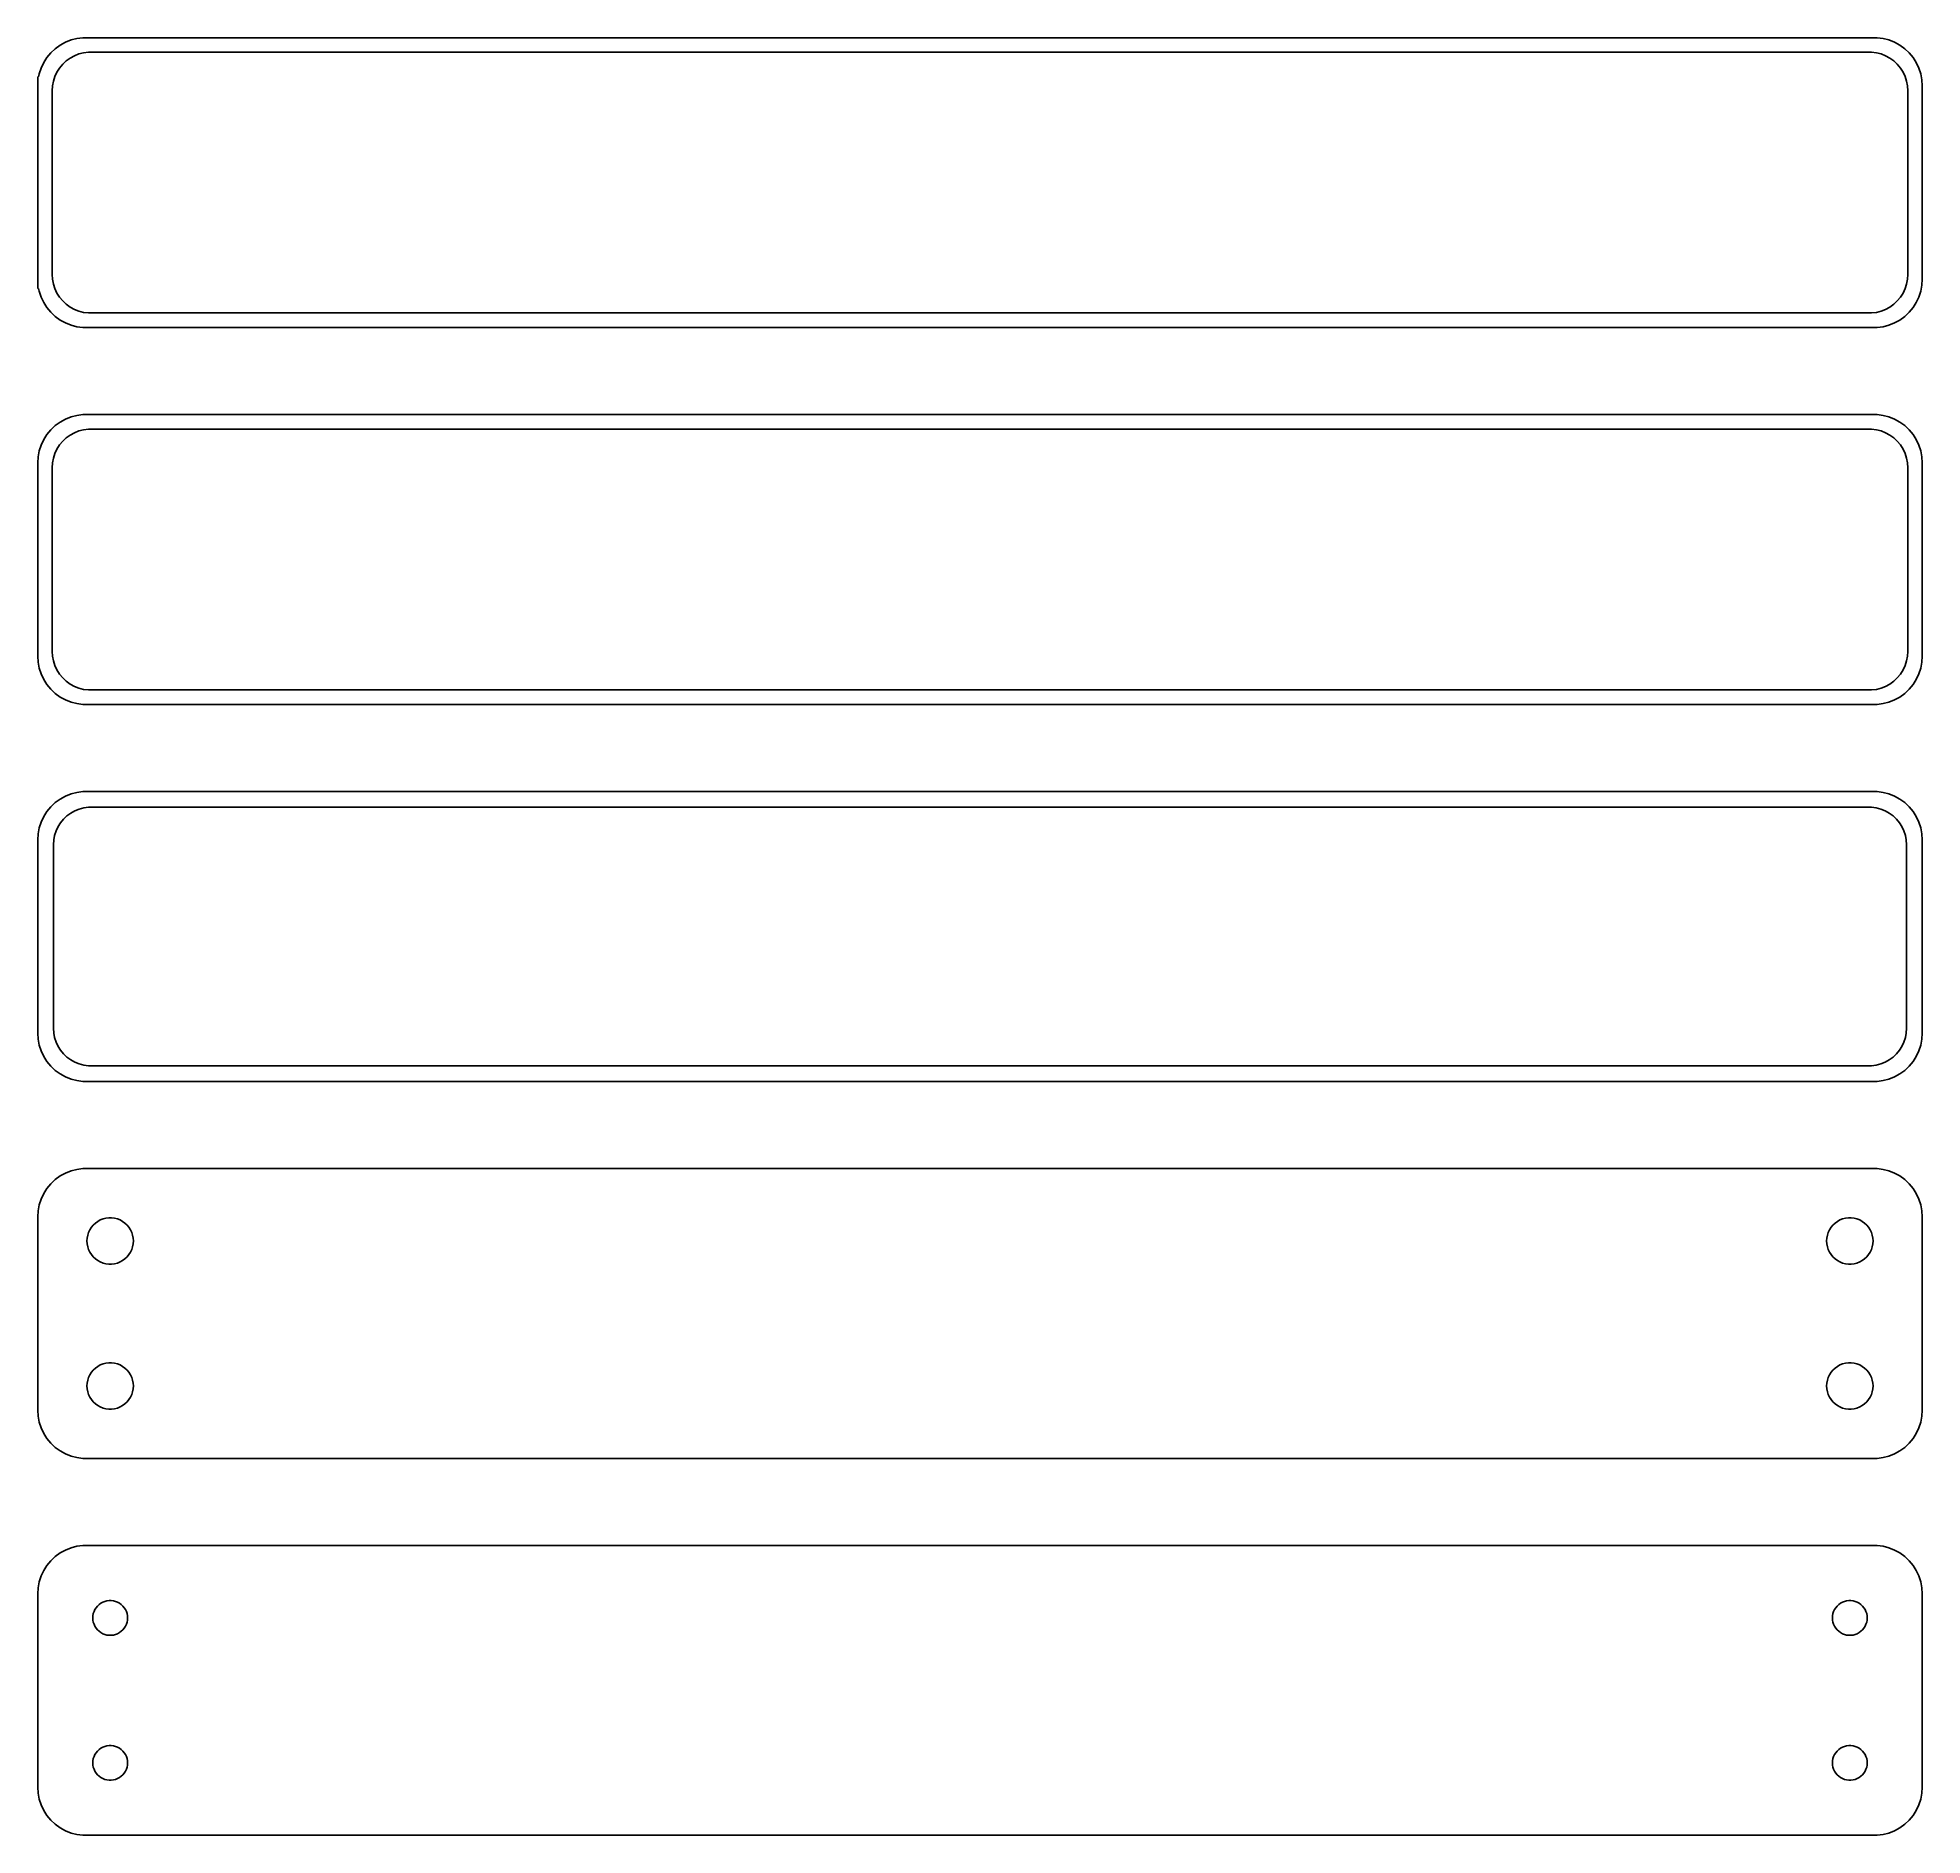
# Model space of a CAD drawing. Header units: metres. Extents: x -98 to 98, y 141 to 327.
import ezdxf

# ---------------------------------------------------------------- set-up
doc = ezdxf.new("R2010")
doc.units = ezdxf.units.M

msp = doc.modelspace()

# ---------------------------------------------------------------- linework, layer by layer
for p, q in [((-95.6871, 325.853), (-96.1448, 325.423)), ((-95.1791, 326.222), (-95.6871, 325.853)), ((-94.6289, 326.524), (-95.1791, 326.222)), ((-94.0451, 326.755), (-94.6289, 326.524)), ((-93.4369, 326.911), (-94.0451, 326.755)), ((-92.8139, 326.99), (-93.4369, 326.911)), ((92.8139, 326.99), (-92.8139, 326.99)), ((93.4369, 326.911), (92.8139, 326.99)), ((94.0451, 326.755), (93.4369, 326.911)), ((94.6289, 326.524), (94.0451, 326.755)), ((95.1791, 326.222), (94.6289, 326.524)), ((95.6871, 325.853), (95.1791, 326.222)), ((96.1448, 325.423), (95.6871, 325.853)), ((-97.1489, 323.841), (-97.3429, 323.243)), ((-96.8815, 324.409), (-97.1489, 323.841)), ((-96.5451, 324.939), (-96.8815, 324.409)), ((-96.1448, 325.423), (-96.5451, 324.939)), ((-95.5052, 323.427), (-95.2361, 323.851)), ((-95.2361, 323.851), (-94.9159, 324.238)), ((-94.9159, 324.238), (-94.5497, 324.582)), ((-94.5497, 324.582), (-94.1433, 324.877)), ((-94.1433, 324.877), (-93.7031, 325.119)), ((-93.7031, 325.119), (-93.2361, 325.304)), ((-93.2361, 325.304), (-92.7495, 325.429)), ((-92.7495, 325.429), (-92.2512, 325.492)), ((-92.2512, 325.492), (92.2512, 325.492)), ((92.2512, 325.492), (92.7495, 325.429)), ((92.7495, 325.429), (93.2361, 325.304)), ((93.2361, 325.304), (93.7031, 325.119)), ((93.7031, 325.119), (94.1433, 324.877)), ((94.1433, 324.877), (94.5497, 324.582)), ((94.5497, 324.582), (94.9159, 324.238)), ((94.9159, 324.238), (95.2361, 323.851)), ((95.2361, 323.851), (95.5052, 323.427)), ((96.5451, 324.939), (96.1448, 325.423)), ((96.8815, 324.409), (96.5451, 324.939)), ((97.1489, 323.841), (96.8815, 324.409)), ((97.3429, 323.243), (97.1489, 323.841)), ((-97.4, 322.944), (-97.5, 322.944)), ((-97.5, 322.944), (-97.5, 301.056)), ((-97.3429, 323.243), (-97.4, 322.944)), ((-96, 321.5), (-95.9685, 322.001)), ((-95.9685, 322.001), (-95.8743, 322.495)), ((-95.8743, 322.495), (-95.7191, 322.972)), ((-95.7191, 322.972), (-95.5052, 323.427)), ((95.5052, 323.427), (95.7191, 322.972)), ((95.7191, 322.972), (95.8743, 322.495)), ((95.8743, 322.495), (95.9685, 322.001)), ((95.9685, 322.001), (96, 321.5)), ((97.4606, 322.627), (97.3429, 323.243)), ((97.5, 322), (97.4606, 322.627)), ((97.5, 302), (97.5, 322)), ((-96, 302.5), (-96, 321.5)), ((96, 321.5), (96, 302.5)), ((-95.9685, 301.999), (-96, 302.5)), ((96, 302.5), (95.9685, 301.999)), ((-97.5, 301.056), (-97.4, 301.056)), ((-97.4, 301.056), (-97.3429, 300.757)), ((-97.3429, 300.757), (-97.1489, 300.159)), ((-95.8743, 301.505), (-95.9685, 301.999)), ((-95.7191, 301.028), (-95.8743, 301.505)), ((-95.5052, 300.573), (-95.7191, 301.028)), ((-95.2361, 300.149), (-95.5052, 300.573)), ((95.5052, 300.573), (95.2361, 300.149)), ((95.7191, 301.028), (95.5052, 300.573)), ((95.8743, 301.505), (95.7191, 301.028)), ((95.9685, 301.999), (95.8743, 301.505)), ((97.1489, 300.159), (97.3429, 300.757)), ((97.3429, 300.757), (97.4606, 301.373)), ((97.4606, 301.373), (97.5, 302)), ((-97.1489, 300.159), (-96.8815, 299.591)), ((-96.8815, 299.591), (-96.5451, 299.061)), ((-96.5451, 299.061), (-96.1448, 298.577)), ((-96.1448, 298.577), (-95.6871, 298.147)), ((-94.9159, 299.762), (-95.2361, 300.149)), ((-94.5497, 299.418), (-94.9159, 299.762)), ((-94.1433, 299.123), (-94.5497, 299.418)), ((-93.7031, 298.881), (-94.1433, 299.123)), ((-93.2361, 298.696), (-93.7031, 298.881)), ((-92.7495, 298.571), (-93.2361, 298.696)), ((-92.2512, 298.508), (-92.7495, 298.571)), ((92.2512, 298.508), (-92.2512, 298.508)), ((92.7495, 298.571), (92.2512, 298.508)), ((93.2361, 298.696), (92.7495, 298.571)), ((93.7031, 298.881), (93.2361, 298.696)), ((94.1433, 299.123), (93.7031, 298.881)), ((94.5497, 299.418), (94.1433, 299.123)), ((94.9159, 299.762), (94.5497, 299.418)), ((95.2361, 300.149), (94.9159, 299.762)), ((95.6871, 298.147), (96.1448, 298.577)), ((96.1448, 298.577), (96.5451, 299.061)), ((96.5451, 299.061), (96.8815, 299.591)), ((96.8815, 299.591), (97.1489, 300.159)), ((-95.6871, 298.147), (-95.1791, 297.778)), ((-95.1791, 297.778), (-94.6289, 297.476)), ((-94.6289, 297.476), (-94.0451, 297.245)), ((-94.0451, 297.245), (-93.4369, 297.089)), ((-93.4369, 297.089), (-92.8139, 297.01)), ((-92.8139, 297.01), (92.8139, 297.01)), ((92.8139, 297.01), (93.4369, 297.089)), ((93.4369, 297.089), (94.0451, 297.245)), ((94.0451, 297.245), (94.6289, 297.476)), ((94.6289, 297.476), (95.1791, 297.778)), ((95.1791, 297.778), (95.6871, 298.147)), ((-95.6871, 286.853), (-96.1448, 286.423)), ((-95.1791, 287.222), (-95.6871, 286.853)), ((-94.6289, 287.524), (-95.1791, 287.222)), ((-94.0451, 287.755), (-94.6289, 287.524)), ((-93.4369, 287.911), (-94.0451, 287.755)), ((-92.8139, 287.99), (-93.4369, 287.911)), ((92.8139, 287.99), (-92.8139, 287.99)), ((93.4369, 287.911), (92.8139, 287.99)), ((94.0451, 287.755), (93.4369, 287.911)), ((94.6289, 287.524), (94.0451, 287.755)), ((95.1791, 287.222), (94.6289, 287.524)), ((95.6871, 286.853), (95.1791, 287.222)), ((96.1448, 286.423), (95.6871, 286.853)), ((-97.1489, 284.841), (-97.3429, 284.243)), ((-96.8815, 285.409), (-97.1489, 284.841)), ((-96.5451, 285.939), (-96.8815, 285.409)), ((-96.1448, 286.423), (-96.5451, 285.939)), ((-95.5052, 284.427), (-95.2361, 284.851)), ((-95.2361, 284.851), (-94.9159, 285.238)), ((-94.9159, 285.238), (-94.5497, 285.582)), ((-94.5497, 285.582), (-94.1433, 285.877)), ((-94.1433, 285.877), (-93.7031, 286.119)), ((-93.7031, 286.119), (-93.2361, 286.304)), ((-93.2361, 286.304), (-92.7495, 286.429)), ((-92.7495, 286.429), (-92.2512, 286.492)), ((-92.2512, 286.492), (92.2512, 286.492)), ((92.2512, 286.492), (92.7495, 286.429)), ((92.7495, 286.429), (93.2361, 286.304)), ((93.2361, 286.304), (93.7031, 286.119)), ((93.7031, 286.119), (94.1433, 285.877)), ((94.1433, 285.877), (94.5497, 285.582)), ((94.5497, 285.582), (94.9159, 285.238)), ((94.9159, 285.238), (95.2361, 284.851)), ((95.2361, 284.851), (95.5052, 284.427)), ((96.5451, 285.939), (96.1448, 286.423)), ((96.8815, 285.409), (96.5451, 285.939)), ((97.1489, 284.841), (96.8815, 285.409)), ((97.3429, 284.243), (97.1489, 284.841)), ((-97.4606, 283.627), (-97.5, 283)), ((-97.5, 283), (-97.5, 263)), ((-97.3429, 284.243), (-97.4606, 283.627)), ((-96, 282.5), (-95.9685, 283.001)), ((-95.9685, 283.001), (-95.8743, 283.495)), ((-95.8743, 283.495), (-95.7191, 283.972)), ((-95.7191, 283.972), (-95.5052, 284.427)), ((95.5052, 284.427), (95.7191, 283.972)), ((95.7191, 283.972), (95.8743, 283.495)), ((95.8743, 283.495), (95.9685, 283.001)), ((95.9685, 283.001), (96, 282.5)), ((97.4606, 283.627), (97.3429, 284.243)), ((97.5, 283), (97.4606, 283.627)), ((97.5, 263), (97.5, 283)), ((-96, 263.5), (-96, 282.5)), ((96, 282.5), (96, 263.5)), ((-95.9685, 262.999), (-96, 263.5)), ((96, 263.5), (95.9685, 262.999)), ((-97.5, 263), (-97.4606, 262.373)), ((-97.4606, 262.373), (-97.3429, 261.757)), ((-97.3429, 261.757), (-97.1489, 261.159)), ((-95.8743, 262.505), (-95.9685, 262.999)), ((-95.7191, 262.028), (-95.8743, 262.505)), ((-95.5052, 261.573), (-95.7191, 262.028)), ((-95.2361, 261.149), (-95.5052, 261.573)), ((95.5052, 261.573), (95.2361, 261.149)), ((95.7191, 262.028), (95.5052, 261.573)), ((95.8743, 262.505), (95.7191, 262.028)), ((95.9685, 262.999), (95.8743, 262.505)), ((97.1489, 261.159), (97.3429, 261.757)), ((97.3429, 261.757), (97.4606, 262.373)), ((97.4606, 262.373), (97.5, 263)), ((-97.1489, 261.159), (-96.8815, 260.591)), ((-96.8815, 260.591), (-96.5451, 260.061)), ((-96.5451, 260.061), (-96.1448, 259.577)), ((-96.1448, 259.577), (-95.6871, 259.147)), ((-94.9159, 260.762), (-95.2361, 261.149)), ((-94.5497, 260.418), (-94.9159, 260.762)), ((-94.1433, 260.123), (-94.5497, 260.418)), ((-93.7031, 259.881), (-94.1433, 260.123)), ((-93.2361, 259.696), (-93.7031, 259.881)), ((-92.7495, 259.571), (-93.2361, 259.696)), ((-92.2512, 259.508), (-92.7495, 259.571)), ((92.2512, 259.508), (-92.2512, 259.508)), ((92.7495, 259.571), (92.2512, 259.508)), ((93.2361, 259.696), (92.7495, 259.571)), ((93.7031, 259.881), (93.2361, 259.696)), ((94.1433, 260.123), (93.7031, 259.881)), ((94.5497, 260.418), (94.1433, 260.123)), ((94.9159, 260.762), (94.5497, 260.418)), ((95.2361, 261.149), (94.9159, 260.762)), ((95.6871, 259.147), (96.1448, 259.577)), ((96.1448, 259.577), (96.5451, 260.061)), ((96.5451, 260.061), (96.8815, 260.591)), ((96.8815, 260.591), (97.1489, 261.159)), ((-95.6871, 259.147), (-95.1791, 258.778)), ((-95.1791, 258.778), (-94.6289, 258.476)), ((-94.6289, 258.476), (-94.0451, 258.245)), ((-94.0451, 258.245), (-93.4369, 258.089)), ((-93.4369, 258.089), (-92.8139, 258.01)), ((-92.8139, 258.01), (92.8139, 258.01)), ((92.8139, 258.01), (93.4369, 258.089)), ((93.4369, 258.089), (94.0451, 258.245)), ((94.0451, 258.245), (94.6289, 258.476)), ((94.6289, 258.476), (95.1791, 258.778)), ((95.1791, 258.778), (95.6871, 259.147)), ((-95.6871, 247.853), (-96.1448, 247.423)), ((-95.1791, 248.222), (-95.6871, 247.853)), ((-94.6289, 248.524), (-95.1791, 248.222)), ((-94.0451, 248.755), (-94.6289, 248.524)), ((-93.4369, 248.911), (-94.0451, 248.755)), ((-92.8139, 248.99), (-93.4369, 248.911)), ((92.8139, 248.99), (-92.8139, 248.99)), ((93.4369, 248.911), (92.8139, 248.99)), ((94.0451, 248.755), (93.4369, 248.911)), ((94.6289, 248.524), (94.0451, 248.755)), ((95.1791, 248.222), (94.6289, 248.524)), ((95.6871, 247.853), (95.1791, 248.222)), ((96.1448, 247.423), (95.6871, 247.853)), ((-97.1489, 245.841), (-97.3429, 245.243)), ((-96.8815, 246.409), (-97.1489, 245.841)), ((-96.5451, 246.939), (-96.8815, 246.409)), ((-96.1448, 247.423), (-96.5451, 246.939)), ((-95.3936, 245.366), (-95.133, 245.776)), ((-95.133, 245.776), (-94.823, 246.151)), ((-94.823, 246.151), (-94.4685, 246.484)), ((-94.4685, 246.484), (-94.0751, 246.77)), ((-94.0751, 246.77), (-93.6489, 247.004)), ((-93.6489, 247.004), (-93.1967, 247.183)), ((-93.1967, 247.183), (-92.7256, 247.304)), ((-92.7256, 247.304), (-92.2432, 247.365)), ((-92.2432, 247.365), (92.2432, 247.365)), ((92.2432, 247.365), (92.7256, 247.304)), ((92.7256, 247.304), (93.1967, 247.183)), ((93.1967, 247.183), (93.6489, 247.004)), ((93.6489, 247.004), (94.0751, 246.77)), ((94.0751, 246.77), (94.4685, 246.484)), ((94.4685, 246.484), (94.823, 246.151)), ((94.823, 246.151), (95.133, 245.776)), ((95.133, 245.776), (95.3936, 245.366)), ((96.5451, 246.939), (96.1448, 247.423)), ((96.8815, 246.409), (96.5451, 246.939)), ((97.1489, 245.841), (96.8815, 246.409)), ((97.3429, 245.243), (97.1489, 245.841)), ((-97.4606, 244.627), (-97.5, 244)), ((-97.5, 244), (-97.5, 224)), ((-97.3429, 245.243), (-97.4606, 244.627)), ((-95.8726, 243.5), (-95.8421, 243.985)), ((-95.8421, 243.985), (-95.751, 244.463)), ((-95.751, 244.463), (-95.6007, 244.926)), ((-95.6007, 244.926), (-95.3936, 245.366)), ((95.3936, 245.366), (95.6007, 244.926)), ((95.6007, 244.926), (95.751, 244.463)), ((95.751, 244.463), (95.8421, 243.985)), ((95.8421, 243.985), (95.8726, 243.5)), ((97.4606, 244.627), (97.3429, 245.243)), ((97.5, 244), (97.4606, 244.627)), ((97.5, 224), (97.5, 244)), ((-95.8726, 224.5), (-95.8726, 243.5)), ((95.8726, 243.5), (95.8726, 224.5)), ((-95.8421, 224.015), (-95.8726, 224.5)), ((95.8726, 224.5), (95.8421, 224.015)), ((-97.5, 224), (-97.4606, 223.373)), ((-97.4606, 223.373), (-97.3429, 222.757)), ((-97.3429, 222.757), (-97.1489, 222.159)), ((-95.751, 223.537), (-95.8421, 224.015)), ((-95.6007, 223.074), (-95.751, 223.537)), ((-95.3936, 222.634), (-95.6007, 223.074)), ((-95.133, 222.224), (-95.3936, 222.634)), ((95.3936, 222.634), (95.133, 222.224)), ((95.6007, 223.074), (95.3936, 222.634)), ((95.751, 223.537), (95.6007, 223.074)), ((95.8421, 224.015), (95.751, 223.537)), ((97.1489, 222.159), (97.3429, 222.757)), ((97.3429, 222.757), (97.4606, 223.373)), ((97.4606, 223.373), (97.5, 224)), ((-97.1489, 222.159), (-96.8815, 221.591)), ((-96.8815, 221.591), (-96.5451, 221.061)), ((-96.5451, 221.061), (-96.1448, 220.577)), ((-96.1448, 220.577), (-95.6871, 220.147)), ((-94.823, 221.849), (-95.133, 222.224)), ((-94.4685, 221.516), (-94.823, 221.849)), ((-94.0751, 221.23), (-94.4685, 221.516)), ((-93.6489, 220.996), (-94.0751, 221.23)), ((-93.1967, 220.817), (-93.6489, 220.996)), ((-92.7256, 220.696), (-93.1967, 220.817)), ((-92.2432, 220.635), (-92.7256, 220.696)), ((92.2432, 220.635), (-92.2432, 220.635)), ((92.7256, 220.696), (92.2432, 220.635)), ((93.1967, 220.817), (92.7256, 220.696)), ((93.6489, 220.996), (93.1967, 220.817)), ((94.0751, 221.23), (93.6489, 220.996)), ((94.4685, 221.516), (94.0751, 221.23)), ((94.823, 221.849), (94.4685, 221.516)), ((95.133, 222.224), (94.823, 221.849)), ((95.6871, 220.147), (96.1448, 220.577)), ((96.1448, 220.577), (96.5451, 221.061)), ((96.5451, 221.061), (96.8815, 221.591)), ((96.8815, 221.591), (97.1489, 222.159)), ((-95.6871, 220.147), (-95.1791, 219.778)), ((-95.1791, 219.778), (-94.6289, 219.476)), ((-94.6289, 219.476), (-94.0451, 219.245)), ((-94.0451, 219.245), (-93.4369, 219.089)), ((-93.4369, 219.089), (-92.8139, 219.01)), ((-92.8139, 219.01), (92.8139, 219.01)), ((92.8139, 219.01), (93.4369, 219.089)), ((93.4369, 219.089), (94.0451, 219.245)), ((94.0451, 219.245), (94.6289, 219.476)), ((94.6289, 219.476), (95.1791, 219.778)), ((95.1791, 219.778), (95.6871, 220.147)), ((-95.6871, 208.853), (-96.1448, 208.423)), ((-95.1791, 209.222), (-95.6871, 208.853)), ((-94.6289, 209.524), (-95.1791, 209.222)), ((-94.0451, 209.755), (-94.6289, 209.524)), ((-93.4369, 209.911), (-94.0451, 209.755)), ((-92.8139, 209.99), (-93.4369, 209.911)), ((92.8139, 209.99), (-92.8139, 209.99)), ((93.4369, 209.911), (92.8139, 209.99)), ((94.0451, 209.755), (93.4369, 209.911)), ((94.6289, 209.524), (94.0451, 209.755)), ((95.1791, 209.222), (94.6289, 209.524)), ((95.6871, 208.853), (95.1791, 209.222)), ((96.1448, 208.423), (95.6871, 208.853)), ((-97.1489, 206.841), (-97.3429, 206.243)), ((-96.8815, 207.409), (-97.1489, 206.841)), ((-96.5451, 207.939), (-96.8815, 207.409)), ((-96.1448, 208.423), (-96.5451, 207.939)), ((96.5451, 207.939), (96.1448, 208.423)), ((96.8815, 207.409), (96.5451, 207.939)), ((97.1489, 206.841), (96.8815, 207.409)), ((97.3429, 206.243), (97.1489, 206.841)), ((-97.4606, 205.627), (-97.5, 205)), ((-97.5, 205), (-97.5, 185)), ((-97.3429, 206.243), (-97.4606, 205.627)), ((-91.0219, 204.672), (-90.7416, 204.783)), ((-90.7416, 204.783), (-90.4497, 204.857)), ((-90.4497, 204.857), (-90.1507, 204.895)), ((-90.1507, 204.895), (-89.8493, 204.895)), ((-89.8493, 204.895), (-89.5503, 204.857)), ((-89.5503, 204.857), (-89.2584, 204.783)), ((-89.2584, 204.783), (-88.9781, 204.672)), ((88.9781, 204.672), (89.2584, 204.783)), ((89.2584, 204.783), (89.5503, 204.857)), ((89.5503, 204.857), (89.8493, 204.895)), ((89.8493, 204.895), (90.1507, 204.895)), ((90.1507, 204.895), (90.4497, 204.857)), ((90.4497, 204.857), (90.7416, 204.783)), ((90.7416, 204.783), (91.0219, 204.672)), ((97.4606, 205.627), (97.3429, 206.243)), ((97.5, 205), (97.4606, 205.627)), ((97.5, 185), (97.5, 205)), ((-92.4, 202.5), (-92.3811, 202.801)), ((-92.3811, 202.801), (-92.3246, 203.097)), ((-92.3246, 203.097), (-92.2315, 203.383)), ((-92.2315, 203.383), (-92.1031, 203.656)), ((-92.1031, 203.656), (-91.9416, 203.911)), ((-91.9416, 203.911), (-91.7495, 204.143)), ((-91.7495, 204.143), (-91.5298, 204.349)), ((-91.5298, 204.349), (-91.286, 204.526)), ((-91.286, 204.526), (-91.0219, 204.672)), ((-88.9781, 204.672), (-88.714, 204.526)), ((-88.714, 204.526), (-88.4702, 204.349)), ((-88.4702, 204.349), (-88.2505, 204.143)), ((-88.2505, 204.143), (-88.0583, 203.911)), ((-88.0583, 203.911), (-87.8969, 203.656)), ((-87.8969, 203.656), (-87.7685, 203.383)), ((-87.7685, 203.383), (-87.6754, 203.097)), ((-87.6754, 203.097), (-87.6189, 202.801)), ((-87.6189, 202.801), (-87.6, 202.5)), ((87.6, 202.5), (87.6189, 202.801)), ((87.6189, 202.801), (87.6754, 203.097)), ((87.6754, 203.097), (87.7685, 203.383)), ((87.7685, 203.383), (87.8969, 203.656)), ((87.8969, 203.656), (88.0583, 203.911)), ((88.0583, 203.911), (88.2505, 204.143)), ((88.2505, 204.143), (88.4702, 204.349)), ((88.4702, 204.349), (88.714, 204.526)), ((88.714, 204.526), (88.9781, 204.672)), ((91.0219, 204.672), (91.286, 204.526)), ((91.286, 204.526), (91.5298, 204.349)), ((91.5298, 204.349), (91.7495, 204.143)), ((91.7495, 204.143), (91.9416, 203.911)), ((91.9416, 203.911), (92.1031, 203.656)), ((92.1031, 203.656), (92.2315, 203.383)), ((92.2315, 203.383), (92.3246, 203.097)), ((92.3246, 203.097), (92.3811, 202.801)), ((92.3811, 202.801), (92.4, 202.5)), ((-92.3811, 202.199), (-92.4, 202.5)), ((-92.3246, 201.903), (-92.3811, 202.199)), ((-92.2315, 201.617), (-92.3246, 201.903)), ((-92.1031, 201.344), (-92.2315, 201.617)), ((-91.9416, 201.089), (-92.1031, 201.344)), ((-91.7495, 200.857), (-91.9416, 201.089)), ((-91.5298, 200.651), (-91.7495, 200.857)), ((-88.2505, 200.857), (-88.4702, 200.651)), ((-88.0583, 201.089), (-88.2505, 200.857)), ((-87.8969, 201.344), (-88.0583, 201.089)), ((-87.7685, 201.617), (-87.8969, 201.344)), ((-87.6754, 201.903), (-87.7685, 201.617)), ((-87.6189, 202.199), (-87.6754, 201.903)), ((-87.6, 202.5), (-87.6189, 202.199)), ((87.6189, 202.199), (87.6, 202.5)), ((87.6754, 201.903), (87.6189, 202.199)), ((87.7685, 201.617), (87.6754, 201.903)), ((87.8969, 201.344), (87.7685, 201.617)), ((88.0583, 201.089), (87.8969, 201.344)), ((88.2505, 200.857), (88.0583, 201.089)), ((88.4702, 200.651), (88.2505, 200.857)), ((91.7495, 200.857), (91.5298, 200.651)), ((91.9416, 201.089), (91.7495, 200.857)), ((92.1031, 201.344), (91.9416, 201.089)), ((92.2315, 201.617), (92.1031, 201.344)), ((92.3246, 201.903), (92.2315, 201.617)), ((92.3811, 202.199), (92.3246, 201.903)), ((92.4, 202.5), (92.3811, 202.199)), ((-91.286, 200.474), (-91.5298, 200.651)), ((-91.0219, 200.328), (-91.286, 200.474)), ((-90.7416, 200.217), (-91.0219, 200.328)), ((-90.4497, 200.143), (-90.7416, 200.217)), ((-90.1507, 200.105), (-90.4497, 200.143)), ((-89.8493, 200.105), (-90.1507, 200.105)), ((-89.5503, 200.143), (-89.8493, 200.105)), ((-89.2584, 200.217), (-89.5503, 200.143)), ((-88.9781, 200.328), (-89.2584, 200.217)), ((-88.714, 200.474), (-88.9781, 200.328)), ((-88.4702, 200.651), (-88.714, 200.474)), ((88.714, 200.474), (88.4702, 200.651)), ((88.9781, 200.328), (88.714, 200.474)), ((89.2584, 200.217), (88.9781, 200.328)), ((89.5503, 200.143), (89.2584, 200.217)), ((89.8493, 200.105), (89.5503, 200.143)), ((90.1507, 200.105), (89.8493, 200.105)), ((90.4497, 200.143), (90.1507, 200.105)), ((90.7416, 200.217), (90.4497, 200.143)), ((91.0219, 200.328), (90.7416, 200.217)), ((91.286, 200.474), (91.0219, 200.328)), ((91.5298, 200.651), (91.286, 200.474)), ((-91.7495, 189.143), (-91.5298, 189.349)), ((-91.5298, 189.349), (-91.286, 189.526)), ((-91.286, 189.526), (-91.0219, 189.672)), ((-91.0219, 189.672), (-90.7416, 189.783)), ((-90.7416, 189.783), (-90.4497, 189.857)), ((-90.4497, 189.857), (-90.1507, 189.895)), ((-90.1507, 189.895), (-89.8493, 189.895)), ((-89.8493, 189.895), (-89.5503, 189.857)), ((-89.5503, 189.857), (-89.2584, 189.783)), ((-89.2584, 189.783), (-88.9781, 189.672)), ((-88.9781, 189.672), (-88.714, 189.526)), ((-88.714, 189.526), (-88.4702, 189.349)), ((-88.4702, 189.349), (-88.2505, 189.143)), ((88.2505, 189.143), (88.4702, 189.349)), ((88.4702, 189.349), (88.714, 189.526)), ((88.714, 189.526), (88.9781, 189.672)), ((88.9781, 189.672), (89.2584, 189.783)), ((89.2584, 189.783), (89.5503, 189.857)), ((89.5503, 189.857), (89.8493, 189.895)), ((89.8493, 189.895), (90.1507, 189.895)), ((90.1507, 189.895), (90.4497, 189.857)), ((90.4497, 189.857), (90.7416, 189.783)), ((90.7416, 189.783), (91.0219, 189.672)), ((91.0219, 189.672), (91.286, 189.526)), ((91.286, 189.526), (91.5298, 189.349)), ((91.5298, 189.349), (91.7495, 189.143)), ((-92.4, 187.5), (-92.3811, 187.801)), ((-92.3811, 187.199), (-92.4, 187.5)), ((-92.3811, 187.801), (-92.3246, 188.097)), ((-92.3246, 188.097), (-92.2315, 188.383)), ((-92.2315, 188.383), (-92.1031, 188.656)), ((-92.1031, 188.656), (-91.9416, 188.911)), ((-91.9416, 188.911), (-91.7495, 189.143)), ((-88.2505, 189.143), (-88.0583, 188.911)), ((-88.0583, 188.911), (-87.8969, 188.656)), ((-87.8969, 188.656), (-87.7685, 188.383)), ((-87.7685, 188.383), (-87.6754, 188.097)), ((-87.6754, 188.097), (-87.6189, 187.801)), ((-87.6189, 187.801), (-87.6, 187.5)), ((-87.6, 187.5), (-87.6189, 187.199)), ((87.6, 187.5), (87.6189, 187.801)), ((87.6189, 187.199), (87.6, 187.5)), ((87.6189, 187.801), (87.6754, 188.097)), ((87.6754, 188.097), (87.7685, 188.383)), ((87.7685, 188.383), (87.8969, 188.656)), ((87.8969, 188.656), (88.0583, 188.911)), ((88.0583, 188.911), (88.2505, 189.143)), ((91.7495, 189.143), (91.9416, 188.911)), ((91.9416, 188.911), (92.1031, 188.656)), ((92.1031, 188.656), (92.2315, 188.383)), ((92.2315, 188.383), (92.3246, 188.097)), ((92.3246, 188.097), (92.3811, 187.801)), ((92.3811, 187.801), (92.4, 187.5)), ((92.4, 187.5), (92.3811, 187.199)), ((-92.3246, 186.903), (-92.3811, 187.199)), ((-92.2315, 186.617), (-92.3246, 186.903)), ((-92.1031, 186.344), (-92.2315, 186.617)), ((-91.9416, 186.089), (-92.1031, 186.344)), ((-91.7495, 185.857), (-91.9416, 186.089)), ((-91.5298, 185.651), (-91.7495, 185.857)), ((-91.286, 185.474), (-91.5298, 185.651)), ((-91.0219, 185.328), (-91.286, 185.474)), ((-90.7416, 185.217), (-91.0219, 185.328)), ((-88.9781, 185.328), (-89.2584, 185.217)), ((-88.714, 185.474), (-88.9781, 185.328)), ((-88.4702, 185.651), (-88.714, 185.474)), ((-88.2505, 185.857), (-88.4702, 185.651)), ((-88.0583, 186.089), (-88.2505, 185.857)), ((-87.8969, 186.344), (-88.0583, 186.089)), ((-87.7685, 186.617), (-87.8969, 186.344)), ((-87.6754, 186.903), (-87.7685, 186.617)), ((-87.6189, 187.199), (-87.6754, 186.903)), ((87.6754, 186.903), (87.6189, 187.199)), ((87.7685, 186.617), (87.6754, 186.903)), ((87.8969, 186.344), (87.7685, 186.617)), ((88.0583, 186.089), (87.8969, 186.344)), ((88.2505, 185.857), (88.0583, 186.089)), ((88.4702, 185.651), (88.2505, 185.857)), ((88.714, 185.474), (88.4702, 185.651)), ((88.9781, 185.328), (88.714, 185.474)), ((89.2584, 185.217), (88.9781, 185.328)), ((91.0219, 185.328), (90.7416, 185.217)), ((91.286, 185.474), (91.0219, 185.328)), ((91.5298, 185.651), (91.286, 185.474)), ((91.7495, 185.857), (91.5298, 185.651)), ((91.9416, 186.089), (91.7495, 185.857)), ((92.1031, 186.344), (91.9416, 186.089)), ((92.2315, 186.617), (92.1031, 186.344)), ((92.3246, 186.903), (92.2315, 186.617)), ((92.3811, 187.199), (92.3246, 186.903)), ((-97.5, 185), (-97.4606, 184.373)), ((-97.4606, 184.373), (-97.3429, 183.757)), ((-97.3429, 183.757), (-97.1489, 183.159)), ((-90.4497, 185.143), (-90.7416, 185.217)), ((-90.1507, 185.105), (-90.4497, 185.143)), ((-89.8493, 185.105), (-90.1507, 185.105)), ((-89.5503, 185.143), (-89.8493, 185.105)), ((-89.2584, 185.217), (-89.5503, 185.143)), ((89.5503, 185.143), (89.2584, 185.217)), ((89.8493, 185.105), (89.5503, 185.143)), ((90.1507, 185.105), (89.8493, 185.105)), ((90.4497, 185.143), (90.1507, 185.105)), ((90.7416, 185.217), (90.4497, 185.143)), ((97.1489, 183.159), (97.3429, 183.757)), ((97.3429, 183.757), (97.4606, 184.373)), ((97.4606, 184.373), (97.5, 185)), ((-97.1489, 183.159), (-96.8815, 182.591)), ((-96.8815, 182.591), (-96.5451, 182.061)), ((-96.5451, 182.061), (-96.1448, 181.577)), ((-96.1448, 181.577), (-95.6871, 181.147)), ((95.6871, 181.147), (96.1448, 181.577)), ((96.1448, 181.577), (96.5451, 182.061)), ((96.5451, 182.061), (96.8815, 182.591)), ((96.8815, 182.591), (97.1489, 183.159)), ((-95.6871, 181.147), (-95.1791, 180.778)), ((-95.1791, 180.778), (-94.6289, 180.476)), ((-94.6289, 180.476), (-94.0451, 180.245)), ((-94.0451, 180.245), (-93.4369, 180.089)), ((-93.4369, 180.089), (-92.8139, 180.01)), ((-92.8139, 180.01), (92.8139, 180.01)), ((92.8139, 180.01), (93.4369, 180.089)), ((93.4369, 180.089), (94.0451, 180.245)), ((94.0451, 180.245), (94.6289, 180.476)), ((94.6289, 180.476), (95.1791, 180.778)), ((95.1791, 180.778), (95.6871, 181.147)), ((-95.6871, 169.853), (-96.1448, 169.423)), ((-95.1791, 170.222), (-95.6871, 169.853)), ((-94.6289, 170.524), (-95.1791, 170.222)), ((-94.0451, 170.755), (-94.6289, 170.524)), ((-93.4369, 170.911), (-94.0451, 170.755)), ((-92.8139, 170.99), (-93.4369, 170.911)), ((92.8139, 170.99), (-92.8139, 170.99)), ((93.4369, 170.911), (92.8139, 170.99)), ((94.0451, 170.755), (93.4369, 170.911)), ((94.6289, 170.524), (94.0451, 170.755)), ((95.1791, 170.222), (94.6289, 170.524)), ((95.6871, 169.853), (95.1791, 170.222)), ((96.1448, 169.423), (95.6871, 169.853)), ((-97.1489, 167.841), (-97.3429, 167.243)), ((-96.8815, 168.409), (-97.1489, 167.841)), ((-96.5451, 168.939), (-96.8815, 168.409)), ((-96.1448, 169.423), (-96.5451, 168.939)), ((96.5451, 168.939), (96.1448, 169.423)), ((96.8815, 168.409), (96.5451, 168.939)), ((97.1489, 167.841), (96.8815, 168.409)), ((97.3429, 167.243), (97.1489, 167.841)), ((-97.4606, 166.627), (-97.5, 166)), ((-97.5, 166), (-97.5, 146)), ((-97.3429, 167.243), (-97.4606, 166.627)), ((97.4606, 166.627), (97.3429, 167.243)), ((97.5, 166), (97.4606, 166.627)), ((97.5, 146), (97.5, 166)), ((-91.7858, 163.726), (-91.7434, 163.948)), ((-91.7434, 163.948), (-91.6736, 164.163)), ((-91.6736, 164.163), (-91.5773, 164.367)), ((-91.5773, 164.367), (-91.4562, 164.558)), ((-91.4562, 164.558), (-91.3121, 164.732)), ((-91.3121, 164.732), (-91.1474, 164.887)), ((-91.1474, 164.887), (-90.9645, 165.02)), ((-90.9645, 165.02), (-90.7664, 165.129)), ((-90.7664, 165.129), (-90.5562, 165.212)), ((-90.5562, 165.212), (-90.3373, 165.268)), ((-90.3373, 165.268), (-90.113, 165.296)), ((-90.113, 165.296), (-89.887, 165.296)), ((-89.887, 165.296), (-89.6627, 165.268)), ((-89.6627, 165.268), (-89.4438, 165.212)), ((-89.4438, 165.212), (-89.2336, 165.129)), ((-89.2336, 165.129), (-89.0355, 165.02)), ((-89.0355, 165.02), (-88.8526, 164.887)), ((-88.8526, 164.887), (-88.6879, 164.732)), ((-88.6879, 164.732), (-88.5438, 164.558)), ((-88.5438, 164.558), (-88.4226, 164.367)), ((-88.4226, 164.367), (-88.3264, 164.163)), ((-88.3264, 164.163), (-88.2565, 163.948)), ((-88.2565, 163.948), (-88.2142, 163.726)), ((88.2142, 163.726), (88.2565, 163.948)), ((88.2565, 163.948), (88.3264, 164.163)), ((88.3264, 164.163), (88.4226, 164.367)), ((88.4226, 164.367), (88.5438, 164.558)), ((88.5438, 164.558), (88.6879, 164.732)), ((88.6879, 164.732), (88.8526, 164.887)), ((88.8526, 164.887), (89.0355, 165.02)), ((89.0355, 165.02), (89.2336, 165.129)), ((89.2336, 165.129), (89.4438, 165.212)), ((89.4438, 165.212), (89.6627, 165.268)), ((89.6627, 165.268), (89.887, 165.296)), ((89.887, 165.296), (90.113, 165.296)), ((90.113, 165.296), (90.3373, 165.268)), ((90.3373, 165.268), (90.5562, 165.212)), ((90.5562, 165.212), (90.7664, 165.129)), ((90.7664, 165.129), (90.9645, 165.02)), ((90.9645, 165.02), (91.1474, 164.887)), ((91.1474, 164.887), (91.3121, 164.732)), ((91.3121, 164.732), (91.4562, 164.558)), ((91.4562, 164.558), (91.5773, 164.367)), ((91.5773, 164.367), (91.6736, 164.163)), ((91.6736, 164.163), (91.7434, 163.948)), ((91.7434, 163.948), (91.7858, 163.726)), ((-91.8, 163.5), (-91.7858, 163.726)), ((-91.7858, 163.274), (-91.8, 163.5)), ((-91.7434, 163.052), (-91.7858, 163.274)), ((-91.6736, 162.837), (-91.7434, 163.052)), ((-91.5773, 162.633), (-91.6736, 162.837)), ((-91.4562, 162.442), (-91.5773, 162.633)), ((-91.3121, 162.268), (-91.4562, 162.442)), ((-91.1474, 162.113), (-91.3121, 162.268)), ((-90.9645, 161.98), (-91.1474, 162.113)), ((-90.7664, 161.871), (-90.9645, 161.98)), ((-90.5562, 161.788), (-90.7664, 161.871)), ((-89.2336, 161.871), (-89.4438, 161.788)), ((-89.0355, 161.98), (-89.2336, 161.871)), ((-88.8526, 162.113), (-89.0355, 161.98)), ((-88.6879, 162.268), (-88.8526, 162.113)), ((-88.5438, 162.442), (-88.6879, 162.268)), ((-88.4226, 162.633), (-88.5438, 162.442)), ((-88.3264, 162.837), (-88.4226, 162.633)), ((-88.2565, 163.052), (-88.3264, 162.837)), ((-88.2142, 163.274), (-88.2565, 163.052)), ((-88.2142, 163.726), (-88.2, 163.5)), ((-88.2, 163.5), (-88.2142, 163.274)), ((88.2, 163.5), (88.2142, 163.726)), ((88.2142, 163.274), (88.2, 163.5)), ((88.2565, 163.052), (88.2142, 163.274)), ((88.3264, 162.837), (88.2565, 163.052)), ((88.4226, 162.633), (88.3264, 162.837)), ((88.5438, 162.442), (88.4226, 162.633)), ((88.6879, 162.268), (88.5438, 162.442)), ((88.8526, 162.113), (88.6879, 162.268)), ((89.0355, 161.98), (88.8526, 162.113)), ((89.2336, 161.871), (89.0355, 161.98)), ((89.4438, 161.788), (89.2336, 161.871)), ((90.7664, 161.871), (90.5562, 161.788)), ((90.9645, 161.98), (90.7664, 161.871)), ((91.1474, 162.113), (90.9645, 161.98)), ((91.3121, 162.268), (91.1474, 162.113)), ((91.4562, 162.442), (91.3121, 162.268)), ((91.5773, 162.633), (91.4562, 162.442)), ((91.6736, 162.837), (91.5773, 162.633)), ((91.7434, 163.052), (91.6736, 162.837)), ((91.7858, 163.274), (91.7434, 163.052)), ((91.7858, 163.726), (91.8, 163.5)), ((91.8, 163.5), (91.7858, 163.274)), ((-90.3373, 161.732), (-90.5562, 161.788)), ((-90.113, 161.704), (-90.3373, 161.732)), ((-89.887, 161.704), (-90.113, 161.704)), ((-89.6627, 161.732), (-89.887, 161.704)), ((-89.4438, 161.788), (-89.6627, 161.732)), ((89.6627, 161.732), (89.4438, 161.788)), ((89.887, 161.704), (89.6627, 161.732)), ((90.113, 161.704), (89.887, 161.704)), ((90.3373, 161.732), (90.113, 161.704)), ((90.5562, 161.788), (90.3373, 161.732)), ((-90.7664, 150.129), (-90.5562, 150.212)), ((-90.5562, 150.212), (-90.3373, 150.268)), ((-90.3373, 150.268), (-90.113, 150.296)), ((-90.113, 150.296), (-89.887, 150.296)), ((-89.887, 150.296), (-89.6627, 150.268)), ((-89.6627, 150.268), (-89.4438, 150.212)), ((-89.4438, 150.212), (-89.2336, 150.129)), ((89.2336, 150.129), (89.4438, 150.212)), ((89.4438, 150.212), (89.6627, 150.268)), ((89.6627, 150.268), (89.887, 150.296)), ((89.887, 150.296), (90.113, 150.296)), ((90.113, 150.296), (90.3373, 150.268)), ((90.3373, 150.268), (90.5562, 150.212)), ((90.5562, 150.212), (90.7664, 150.129)), ((-91.8, 148.5), (-91.7858, 148.726)), ((-91.7858, 148.274), (-91.8, 148.5)), ((-91.7858, 148.726), (-91.7434, 148.948)), ((-91.7434, 148.052), (-91.7858, 148.274)), ((-91.7434, 148.948), (-91.6736, 149.163)), ((-91.6736, 149.163), (-91.5773, 149.367)), ((-91.5773, 149.367), (-91.4562, 149.558)), ((-91.4562, 149.558), (-91.3121, 149.732)), ((-91.3121, 149.732), (-91.1474, 149.887)), ((-91.1474, 149.887), (-90.9645, 150.02)), ((-90.9645, 150.02), (-90.7664, 150.129)), ((-89.2336, 150.129), (-89.0355, 150.02)), ((-89.0355, 150.02), (-88.8526, 149.887)), ((-88.8526, 149.887), (-88.6879, 149.732)), ((-88.6879, 149.732), (-88.5438, 149.558)), ((-88.5438, 149.558), (-88.4226, 149.367)), ((-88.4226, 149.367), (-88.3264, 149.163)), ((-88.3264, 149.163), (-88.2565, 148.948)), ((-88.2565, 148.948), (-88.2142, 148.726)), ((-88.2142, 148.274), (-88.2565, 148.052)), ((-88.2142, 148.726), (-88.2, 148.5)), ((-88.2, 148.5), (-88.2142, 148.274)), ((88.2, 148.5), (88.2142, 148.726)), ((88.2142, 148.274), (88.2, 148.5)), ((88.2142, 148.726), (88.2565, 148.948)), ((88.2565, 148.052), (88.2142, 148.274)), ((88.2565, 148.948), (88.3264, 149.163)), ((88.3264, 149.163), (88.4226, 149.367)), ((88.4226, 149.367), (88.5438, 149.558)), ((88.5438, 149.558), (88.6879, 149.732)), ((88.6879, 149.732), (88.8526, 149.887)), ((88.8526, 149.887), (89.0355, 150.02)), ((89.0355, 150.02), (89.2336, 150.129)), ((90.7664, 150.129), (90.9645, 150.02)), ((90.9645, 150.02), (91.1474, 149.887)), ((91.1474, 149.887), (91.3121, 149.732)), ((91.3121, 149.732), (91.4562, 149.558)), ((91.4562, 149.558), (91.5773, 149.367)), ((91.5773, 149.367), (91.6736, 149.163)), ((91.6736, 149.163), (91.7434, 148.948)), ((91.7434, 148.948), (91.7858, 148.726)), ((91.7858, 148.274), (91.7434, 148.052)), ((91.7858, 148.726), (91.8, 148.5)), ((91.8, 148.5), (91.7858, 148.274)), ((-91.6736, 147.837), (-91.7434, 148.052)), ((-91.5773, 147.633), (-91.6736, 147.837)), ((-91.4562, 147.442), (-91.5773, 147.633)), ((-91.3121, 147.268), (-91.4562, 147.442)), ((-91.1474, 147.113), (-91.3121, 147.268)), ((-90.9645, 146.98), (-91.1474, 147.113)), ((-90.7664, 146.871), (-90.9645, 146.98)), ((-90.5562, 146.788), (-90.7664, 146.871)), ((-90.3373, 146.732), (-90.5562, 146.788)), ((-90.113, 146.704), (-90.3373, 146.732)), ((-89.887, 146.704), (-90.113, 146.704)), ((-89.6627, 146.732), (-89.887, 146.704)), ((-89.4438, 146.788), (-89.6627, 146.732)), ((-89.2336, 146.871), (-89.4438, 146.788)), ((-89.0355, 146.98), (-89.2336, 146.871)), ((-88.8526, 147.113), (-89.0355, 146.98)), ((-88.6879, 147.268), (-88.8526, 147.113)), ((-88.5438, 147.442), (-88.6879, 147.268)), ((-88.4226, 147.633), (-88.5438, 147.442)), ((-88.3264, 147.837), (-88.4226, 147.633)), ((-88.2565, 148.052), (-88.3264, 147.837)), ((88.3264, 147.837), (88.2565, 148.052)), ((88.4226, 147.633), (88.3264, 147.837)), ((88.5438, 147.442), (88.4226, 147.633)), ((88.6879, 147.268), (88.5438, 147.442)), ((88.8526, 147.113), (88.6879, 147.268)), ((89.0355, 146.98), (88.8526, 147.113)), ((89.2336, 146.871), (89.0355, 146.98)), ((89.4438, 146.788), (89.2336, 146.871)), ((89.6627, 146.732), (89.4438, 146.788)), ((89.887, 146.704), (89.6627, 146.732)), ((90.113, 146.704), (89.887, 146.704)), ((90.3373, 146.732), (90.113, 146.704)), ((90.5562, 146.788), (90.3373, 146.732)), ((90.7664, 146.871), (90.5562, 146.788)), ((90.9645, 146.98), (90.7664, 146.871)), ((91.1474, 147.113), (90.9645, 146.98)), ((91.3121, 147.268), (91.1474, 147.113)), ((91.4562, 147.442), (91.3121, 147.268)), ((91.5773, 147.633), (91.4562, 147.442)), ((91.6736, 147.837), (91.5773, 147.633)), ((91.7434, 148.052), (91.6736, 147.837)), ((-97.5, 146), (-97.4606, 145.373)), ((-97.4606, 145.373), (-97.3429, 144.757)), ((-97.3429, 144.757), (-97.1489, 144.159)), ((97.1489, 144.159), (97.3429, 144.757)), ((97.3429, 144.757), (97.4606, 145.373)), ((97.4606, 145.373), (97.5, 146)), ((-97.1489, 144.159), (-96.8815, 143.591)), ((-96.8815, 143.591), (-96.5451, 143.061)), ((-96.5451, 143.061), (-96.1448, 142.577)), ((-96.1448, 142.577), (-95.6871, 142.147)), ((95.6871, 142.147), (96.1448, 142.577)), ((96.1448, 142.577), (96.5451, 143.061)), ((96.5451, 143.061), (96.8815, 143.591)), ((96.8815, 143.591), (97.1489, 144.159)), ((-95.6871, 142.147), (-95.1791, 141.778)), ((-95.1791, 141.778), (-94.6289, 141.476)), ((-94.6289, 141.476), (-94.0451, 141.245)), ((-94.0451, 141.245), (-93.4369, 141.089)), ((-93.4369, 141.089), (-92.8139, 141.01)), ((-92.8139, 141.01), (92.8139, 141.01)), ((92.8139, 141.01), (93.4369, 141.089)), ((93.4369, 141.089), (94.0451, 141.245)), ((94.0451, 141.245), (94.6289, 141.476)), ((94.6289, 141.476), (95.1791, 141.778)), ((95.1791, 141.778), (95.6871, 142.147))]:
    msp.add_line(p, q)

doc.saveas('drawing.dxf')
